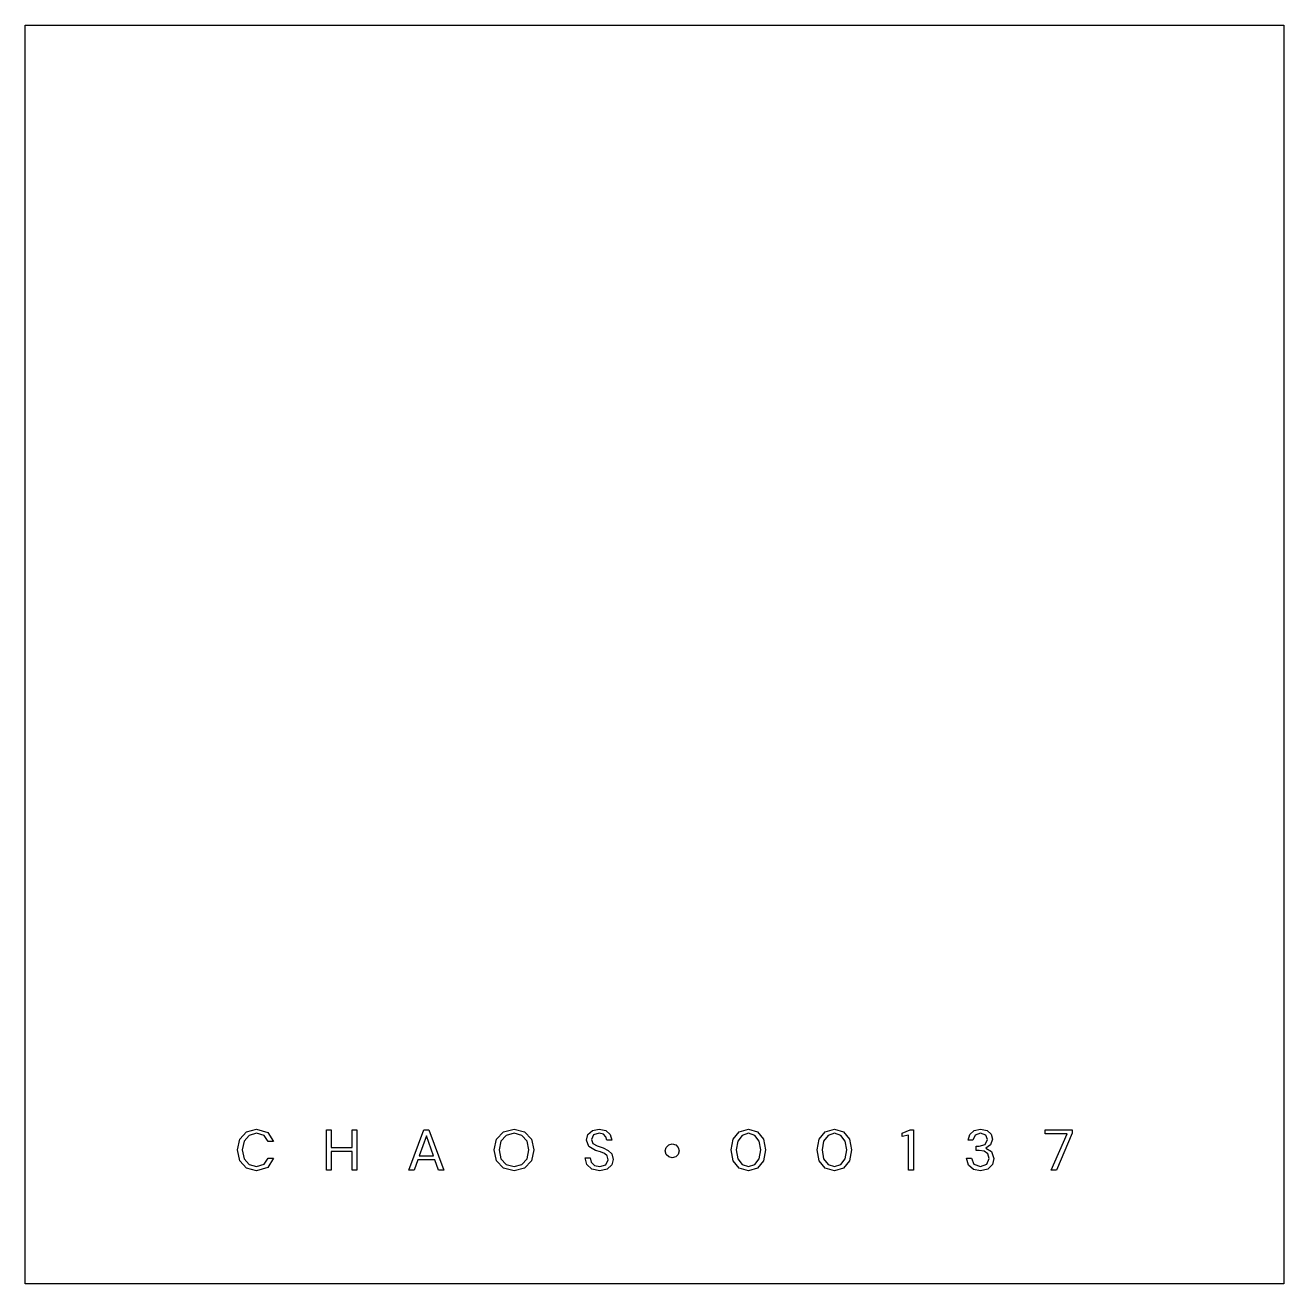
# Model space of a CAD drawing. Extents: x 0 to 92.4, y 0.2 to 92.6.
import ezdxf

# ---------------------------------------------------------------- set-up
doc = ezdxf.new("R2010")
doc.units = 0

msp = doc.modelspace()

# ---------------------------------------------------------------- linework, layer by layer
at = {"layer": 'Layer 1', "color": 7}
for points in [[(0, 92.6042), (92.427836, 92.6042), (92.427836, 0.176364), (0, 0.176364), (0, 92.6042)], [(0, 92.6042), (92.427836, 92.6042), (92.427836, 0.176364), (0, 0.176364), (0, 92.6042)], [(16.99165, 8.483031), (16.241996, 8.675956), (15.751414, 9.210635), (15.580538, 10.009898), (15.751414, 10.809161), (16.241996, 11.349352), (16.99165, 11.542277), (17.818473, 11.299742), (18.226373, 10.621747), (17.83501, 10.621747), (17.559402, 11.06272), (16.99165, 11.228084), (16.440434, 11.079256), (16.07112, 10.660332), (15.94434, 10.009898), (16.07112, 9.353951), (16.440434, 8.94054), (16.99165, 8.797224), (17.559402, 8.957076), (17.83501, 9.392536), (18.226373, 9.392536), (17.818473, 8.720053), (16.99165, 8.483031), (16.99165, 8.483031)], [(22.118793, 8.53264), (22.118793, 11.492668), (22.471571, 11.492668), (22.471571, 10.186287), (24.009463, 10.186287), (24.009463, 11.492668), (24.36224, 11.492668), (24.36224, 8.53264), (24.009463, 8.53264), (24.009463, 9.894143), (22.471571, 9.894143), (22.471571, 8.53264), (22.118793, 8.53264)], [(28.18058, 8.53264), (29.271987, 11.492668), (29.646813, 11.492668), (30.732708, 8.53264), (30.357881, 8.53264), (30.087786, 9.293318), (28.825502, 9.293318), (28.555406, 8.53264), (28.18058, 8.53264)], [(35.898759, 8.483031), (35.132569, 8.675956), (34.619939, 9.210635), (34.438038, 10.009898), (34.619939, 10.809161), (35.132569, 11.349352), (35.898759, 11.542277), (36.659437, 11.349352), (37.172067, 10.809161), (37.353968, 10.009898), (37.172067, 9.210635), (36.659437, 8.675956), (35.898759, 8.483031), (35.898759, 8.483031)], [(35.898759, 8.797224), (36.466511, 8.94054), (36.852362, 9.353951), (36.990166, 10.009898), (36.852362, 10.660332), (36.466511, 11.079256), (35.898759, 11.228084), (35.325495, 11.079256), (34.939644, 10.660332), (34.80184, 10.009898), (34.939644, 9.353951), (35.325495, 8.94054), (35.898759, 8.797224), (35.898759, 8.797224)], [(42.189272, 8.483031), (41.62152, 8.598786), (41.246693, 8.929515), (41.119913, 9.420097), (41.489228, 9.420097), (41.566398, 9.100392), (41.803421, 8.868882), (42.189272, 8.780687), (42.652293, 8.924003), (42.817657, 9.287805), (42.740487, 9.568925), (42.536537, 9.745314), (42.238881, 9.86107), (41.891615, 9.976825), (41.384497, 10.268969), (41.219132, 10.73199), (41.329375, 11.150914), (41.654592, 11.437546), (42.150687, 11.542277), (42.641268, 11.437546), (42.966486, 11.145402), (43.087753, 10.720966), (42.718439, 10.720966), (42.652293, 10.963501), (42.459367, 11.161939), (42.139662, 11.239109), (41.742787, 11.117841), (41.588447, 10.765063), (41.693178, 10.472919), (41.996346, 10.307554), (42.448343, 10.158726), (42.82317, 9.976825), (43.087753, 9.717754), (43.186972, 9.304342), (43.076729, 8.907467), (42.740487, 8.598786), (42.189272, 8.483031), (42.189272, 8.483031)], [(53.114334, 8.483031), (52.436338, 8.675956), (51.995366, 9.210635), (51.846538, 10.009898), (51.995366, 10.809161), (52.436338, 11.349352), (53.114334, 11.542277), (53.786817, 11.349352), (54.222277, 10.809161), (54.376617, 10.009898), (54.222277, 9.210635), (53.786817, 8.675956), (53.114334, 8.483031), (53.114334, 8.483031)], [(53.114334, 8.797224), (53.577355, 8.94054), (53.89706, 9.353951), (54.018327, 10.009898), (53.89706, 10.660332), (53.577355, 11.079256), (53.114334, 11.228084), (52.651312, 11.079256), (52.326095, 10.660332), (52.21034, 10.009898), (52.326095, 9.353951), (52.651312, 8.94054), (53.114334, 8.797224), (53.114334, 8.797224)], [(59.422634, 8.483031), (58.744638, 8.675956), (58.303666, 9.210635), (58.154838, 10.009898), (58.303666, 10.809161), (58.744638, 11.349352), (59.422634, 11.542277), (60.095117, 11.349352), (60.530577, 10.809161), (60.684917, 10.009898), (60.530577, 9.210635), (60.095117, 8.675956), (59.422634, 8.483031), (59.422634, 8.483031)], [(59.422634, 8.797224), (59.885655, 8.94054), (60.20536, 9.353951), (60.326627, 10.009898), (60.20536, 10.660332), (59.885655, 11.079256), (59.422634, 11.228084), (58.959612, 11.079256), (58.634395, 10.660332), (58.51864, 10.009898), (58.634395, 9.353951), (58.959612, 8.94054), (59.422634, 8.797224), (59.422634, 8.797224)], [(64.871137, 8.53264), (64.871137, 11.095793), (64.39158, 10.991062), (64.39158, 11.233597), (64.986892, 11.492668), (65.229427, 11.492668), (65.229427, 8.53264), (64.871137, 8.53264)], [(70.155523, 8.483031), (69.642892, 8.582249), (69.27909, 8.896442), (69.130262, 9.414585), (69.494064, 9.414585), (69.664941, 8.973613), (70.155523, 8.791711), (70.624056, 8.962588), (70.783909, 9.381512), (70.68469, 9.717754), (70.420107, 9.910679), (70.056304, 9.976825), (69.835818, 9.976825), (69.835818, 10.279994), (70.056304, 10.279994), (70.502789, 10.406773), (70.668154, 10.776088), (70.535862, 11.101305), (70.155523, 11.233597), (69.758648, 11.084768), (69.598795, 10.720966), (69.240505, 10.720966), (69.367285, 11.150914), (69.68699, 11.437546), (70.155523, 11.542277), (70.635081, 11.437546), (70.927225, 11.167451), (71.026444, 10.798136), (70.899664, 10.390237), (70.535862, 10.14219), (70.971322, 9.894143), (71.142199, 9.381512), (71.031956, 8.929515), (70.701226, 8.604298), (70.155523, 8.483031), (70.155523, 8.483031)], [(75.342428, 8.53264), (76.516517, 11.189499), (74.895943, 11.189499), (74.895943, 11.492668), (76.880319, 11.492668), (76.880319, 11.228084), (75.722767, 8.53264), (75.342428, 8.53264)], [(28.935745, 9.57995), (29.983055, 9.57995), (29.4594, 11.046183), (28.935745, 9.57995)], [(47.510165, 9.431121), (47.256606, 9.497267), (47.069193, 9.684681), (47.003047, 9.93824), (47.069193, 10.197311), (47.256606, 10.384725), (47.510165, 10.45087), (47.769237, 10.384725), (47.951138, 10.197311), (48.017284, 9.93824), (47.951138, 9.684681), (47.769237, 9.497267), (47.510165, 9.431121), (47.510165, 9.431121)]]:
    msp.add_lwpolyline(points, close=True, dxfattribs=at)

doc.saveas('drawing.dxf')
